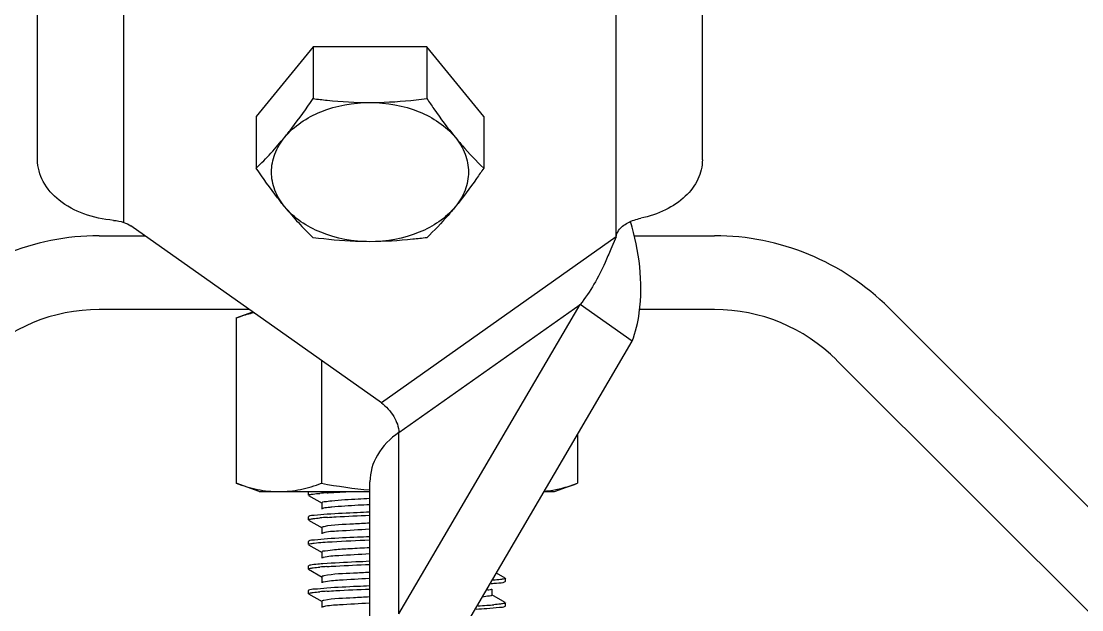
# Model space of a CAD drawing. Extents: x 4995099 to 5303443, y 4627657 to 4889583.
# Drawn here: x 5021018 to 5022269, y 4732491 to 4733185 of the extents above; entities that cross this region are included whole.
import ezdxf

# ---------------------------------------------------------------- set-up
doc = ezdxf.new("R2010")
doc.units = 0
doc.header["$LTSCALE"] = 1000
doc.header["$MEASUREMENT"] = 0
doc.layers.get('0').update_dxf_attribs({"color": 4, "linetype": 'CONTINUOUS'})

msp = doc.modelspace()

# ---------------------------------------------------------------- linework, layer by layer
at = {"linetype": 'Continuous'}
for p, q in [((5021037.5, 4733021.7), (5021037.5, 4733732.6)), ((5021821.6, 4733021.7), (5021821.6, 4733732.6)), ((5021139.2, 4732947.9), (5021139.2, 4733565.8)), ((5021720, 4732930.7), (5021720, 4733565.8)), ((5021362.5, 4733155.1), (5021295.4, 4733073)), ((5021362.5, 4733155.1), (5021362.5, 4733094)), ((5021496.6, 4733155.1), (5021362.5, 4733155.1)), ((5021563.7, 4733073), (5021496.6, 4733155.1)), ((5021496.6, 4733155.1), (5021496.6, 4733094)), ((5021295.4, 4733073), (5021295.4, 4733011.9)), ((5021563.7, 4733073), (5021563.7, 4733011.9)), ((5021443, 4732734.9), (5021147.7, 4732943.8)), ((5021110.1, 4732932.1), (5021164.2, 4732932.1)), ((5021720, 4732930.7), (5021443, 4732734.9)), ((5021720, 4732930.7), (5021713.7, 4732916.3)), ((5021741, 4732932.1), (5021836.1, 4732932.1)), ((5021287.4, 4732845), (5021110.1, 4732845)), ((5021271.9, 4732835.2), (5021291.3, 4732842.2)), ((5021463.6, 4732486), (5021677.4, 4732851.1)), ((5021463.6, 4732699.9), (5021677.4, 4732851.1)), ((5021739, 4732807.5), (5021677.4, 4732851.1)), ((5021836.1, 4732845), (5021747.2, 4732845)), ((5022041.5, 4732847), (5022411.7, 4732476.8)), ((5021271.9, 4732835.2), (5021271.9, 4732639.9)), ((5021525.2, 4732442.4), (5021739, 4732807.5)), ((5021372.5, 4732784.8), (5021372.5, 4732639.9)), ((5022350.1, 4732415.2), (5021979.9, 4732785.4)), ((5021463.6, 4732486), (5021463.6, 4732699.9)), ((5021674.3, 4732697.1), (5021674.3, 4732639.9)), ((5021429.5, 4731883), (5021429.5, 4732641.8)), ((5021298.9, 4732630.1), (5021271.9, 4732639.9)), ((5021298.9, 4732630.1), (5021429.5, 4732630.1)), ((5021357.2, 4732629.7), (5021357, 4732629.4)), ((5021357, 4732625.8), (5021357, 4732629.4)), ((5021357, 4732625.8), (5021357, 4732629.4)), ((5021635.1, 4732630.1), (5021647.4, 4732630.1)), ((5021647.4, 4732630.1), (5021674.3, 4732639.9)), ((5021357.2, 4732625.5), (5021373, 4732616.3)), ((5021372.7, 4732616.7), (5021372.7, 4732609.5)), ((5021357.2, 4732600.7), (5021357, 4732600.4)), ((5021357, 4732596.8), (5021357, 4732600.4)), ((5021357, 4732596.8), (5021357, 4732600.4)), ((5021357.2, 4732596.4), (5021373, 4732587.3)), ((5021372.7, 4732587.7), (5021372.7, 4732580.4)), ((5021357.2, 4732571.7), (5021357, 4732571.3)), ((5021357, 4732567.7), (5021357, 4732571.3)), ((5021357, 4732567.7), (5021357, 4732571.3)), ((5021357.2, 4732567.4), (5021373, 4732558.3)), ((5021372.7, 4732558.6), (5021372.7, 4732551.4)), ((5021357.2, 4732542.6), (5021357, 4732542.3)), ((5021357, 4732538.7), (5021357, 4732542.3)), ((5021357, 4732538.7), (5021357, 4732542.3)), ((5021357.2, 4732538.4), (5021373, 4732529.2)), ((5021372.7, 4732529.6), (5021372.7, 4732522.3)), ((5021589, 4732528.1), (5021578.8, 4732534)), ((5021589.3, 4732524.2), (5021589.3, 4732527.8)), ((5021589.3, 4732524.2), (5021589.3, 4732527.8)), ((5021573.6, 4732507.8), (5021573.6, 4732515.1)), ((5021589, 4732523.8), (5021589.3, 4732524.2)), ((5021357.2, 4732513.6), (5021357, 4732513.3)), ((5021357, 4732509.6), (5021357, 4732513.3)), ((5021357, 4732509.6), (5021357, 4732513.3)), ((5021357.2, 4732509.3), (5021373, 4732500.2)), ((5021586.4, 4732500.6), (5021573.2, 4732508.2)), ((5021372.7, 4732500.6), (5021372.7, 4732493.3)), ((5021589, 4732499.1), (5021586.4, 4732500.6)), ((5021589, 4732494.8), (5021589.3, 4732495.1)), ((5021589.3, 4732495.1), (5021589.3, 4732498.7)), ((5021589.3, 4732495.1), (5021589.3, 4732498.7))]:
    msp.add_line(p, q, dxfattribs=at)
for centre, radius, start, end in [((5021004.7, 4733313.1), 418.6, 313.9914, 320.7735), ((5021653.2, 4733231), 418.6, 219.2265, 226.0086), ((5021110.1, 4732641.7), 290.4, 90, 135), ((5021836.1, 4732641.7), 290.4, 45, 90), ((5021110.1, 4732641.7), 203.3, 90, 135), ((5021836.1, 4732641.7), 203.3, 45, 90), ((5021412.5, 4732127.4), 502.4, 93.8134, 94.8058), ((5021412.9, 4732093.5), 507.3, 93.7866, 94.8061), ((5021412.1, 4732045.1), 497.6, 93.8422, 94.8039), ((5021412.2, 4732014.5), 499.1, 93.8323, 94.805), ((5021497.1, 4733535.7), 1045.9, 273.1645, 273.8477), ((5021500.8, 4733481.5), 987.8, 273.2643, 273.8614), ((5021534, 4732994.2), 499.4, 273.8325, 274.8033)]:
    msp.add_arc(centre, radius, start, end, dxfattribs=at)
for points, knots in [([(5021329, 4733048.4), (5021331.8, 4733051.9), (5021343.5, 4733066.7), (5021354.5, 4733082.1), (5021362.5, 4733094)], [0, 0, 0, 0, 0.239452, 1, 1, 1, 1]), ([(5021362.5, 4733094), (5021368, 4733093.3), (5021390.3, 4733090.7), (5021412.7, 4733089.4), (5021429.6, 4733089.4)], [0, 0, 0, 0, 0.249182, 1, 1, 1, 1]), ([(5021429.6, 4733089.4), (5021435.2, 4733089.4), (5021457.6, 4733089.8), (5021480, 4733091.9), (5021496.6, 4733094)], [0, 0, 0, 0, 0.250767, 1, 1, 1, 1]), ([(5021496.6, 4733094), (5021499.4, 4733090), (5021510, 4733074.4), (5021521.3, 4733059.2), (5021530.2, 4733048.4)], [0, 0, 0, 0, 0.259411, 1, 1, 1, 1]), ([(5021329, 4733048.4), (5021339.9, 4733061.8), (5021372.5, 4733083), (5021409.9, 4733089.4), (5021429.6, 4733089.4)], [0, 0, 0, 0, 0.468341, 1, 1, 1, 1]), ([(5021429.6, 4733089.4), (5021449.3, 4733089.4), (5021486.6, 4733083), (5021519.2, 4733061.8), (5021530.2, 4733048.4)], [0, 0, 0, 0, 0.531659, 1, 1, 1, 1]), ([(5021329, 4732966.2), (5021324.1, 4732972.1), (5021316.3, 4732985.1), (5021312, 4733007.3), (5021316.3, 4733029.4), (5021324.1, 4733042.4), (5021329, 4733048.4)], [0, 0, 0, 0, 0.257487, 0.5, 0.742513, 1, 1, 1, 1]), ([(5021530.2, 4733048.4), (5021532.9, 4733045), (5021543.5, 4733032.3), (5021555, 4733020.4), (5021563.7, 4733011.9)], [0, 0, 0, 0, 0.264209, 1, 1, 1, 1]), ([(5021530.2, 4733048.4), (5021535, 4733042.4), (5021542.8, 4733029.4), (5021547.1, 4733007.3), (5021542.8, 4732985.1), (5021535, 4732972.1), (5021530.2, 4732966.2)], [0, 0, 0, 0, 0.257487, 0.5, 0.742513, 1, 1, 1, 1]), ([(5021127.1, 4732950.3), (5021115.2, 4732951.3), (5021092.4, 4732956.1), (5021063.1, 4732971.7), (5021042.7, 4732994.1), (5021037.5, 4733012.9), (5021037.5, 4733021.7)], [0, 0, 0, 0, 0.28821, 0.553531, 0.788229, 1, 1, 1, 1]), ([(5021821.6, 4733021.7), (5021821.6, 4733013.9), (5021817.7, 4732997.6), (5021801.7, 4732976.9), (5021777.9, 4732961.1), (5021759, 4732954.9), (5021748.9, 4732952.8)], [0, 0, 0, 0, 0.215862, 0.450689, 0.713102, 1, 1, 1, 1]), ([(5021329, 4732966.2), (5021326.1, 4732969.7), (5021314.4, 4732984.5), (5021303.5, 4733000), (5021295.4, 4733011.9)], [0, 0, 0, 0, 0.239452, 1, 1, 1, 1]), ([(5021563.7, 4733011.9), (5021560.9, 4733007.8), (5021550.3, 4732992.3), (5021539, 4732977.1), (5021530.2, 4732966.2)], [0, 0, 0, 0, 0.259411, 1, 1, 1, 1]), ([(5021429.6, 4732925.1), (5021409.9, 4732925.1), (5021372.5, 4732931.6), (5021339.9, 4732952.8), (5021329, 4732966.2)], [0, 0, 0, 0, 0.531659, 1, 1, 1, 1]), ([(5021530.2, 4732966.2), (5021519.2, 4732952.8), (5021486.6, 4732931.6), (5021449.3, 4732925.1), (5021429.6, 4732925.1)], [0, 0, 0, 0, 0.468341, 1, 1, 1, 1]), ([(5021530.2, 4732966.2), (5021527.4, 4732962.8), (5021516.8, 4732950.2), (5021505.4, 4732938.2), (5021496.6, 4732929.8)], [0, 0, 0, 0, 0.264209, 1, 1, 1, 1]), ([(5021720, 4732930.7), (5021720.2, 4732933.4), (5021723.2, 4732940.6), (5021733.9, 4732948.4), (5021743.6, 4732951.7), (5021748.9, 4732952.8)], [0, 0, 0, 0, 0.208141, 0.577605, 1, 1, 1, 1]), ([(5021739, 4732807.5), (5021743, 4732818.4), (5021753.7, 4732865.1), (5021747.2, 4732914.4), (5021736.8, 4732948.9)], [0, 0, 0, 0, 0.242556, 1, 1, 1, 1]), ([(5021429.6, 4732925.1), (5021423.9, 4732925.1), (5021401.5, 4732925.6), (5021379.1, 4732927.6), (5021362.5, 4732929.8)], [0, 0, 0, 0, 0.250767, 1, 1, 1, 1]), ([(5021496.6, 4732929.8), (5021491.1, 4732929.1), (5021468.8, 4732926.5), (5021446.4, 4732925.1), (5021429.6, 4732925.1)], [0, 0, 0, 0, 0.249182, 1, 1, 1, 1]), ([(5021713.7, 4732916.3), (5021711.4, 4732911), (5021701.7, 4732888.1), (5021689.6, 4732865.9), (5021677.4, 4732851.1)], [0, 0, 0, 0, 0.231709, 1, 1, 1, 1]), ([(5021271.9, 4732835.2), (5021273.6, 4732835.8), (5021280.4, 4732838.1), (5021287.3, 4732840.2), (5021292.5, 4732841.4)], [0, 0, 0, 0, 0.252515, 1, 1, 1, 1]), ([(5021443, 4732734.9), (5021449, 4732730.7), (5021458.1, 4732719.9), (5021463.6, 4732706.4), (5021463.6, 4732699.9)], [0, 0, 0, 0, 0.525314, 1, 1, 1, 1]), ([(5021463.6, 4732699.9), (5021453.6, 4732692.8), (5021436.6, 4732676), (5021429.5, 4732652.7), (5021429.5, 4732641.8)], [0, 0, 0, 0, 0.528923, 1, 1, 1, 1]), ([(5021271.9, 4732639.9), (5021280.1, 4732636.9), (5021296.6, 4732632), (5021313.8, 4732630.1), (5021322.2, 4732630.1)], [0, 0, 0, 0, 0.506411, 1, 1, 1, 1]), ([(5021322.2, 4732630.1), (5021330.7, 4732630.1), (5021347.9, 4732632), (5021364.4, 4732636.9), (5021372.5, 4732639.9)], [0, 0, 0, 0, 0.493589, 1, 1, 1, 1]), ([(5021358.1, 4732630.1), (5021358, 4732630), (5021357.6, 4732629.9), (5021357.4, 4732629.8), (5021357.2, 4732629.7)], [0, 0, 0, 0, 0.575094, 1, 1, 1, 1]), ([(5021379.1, 4732628.7), (5021380.9, 4732628.8), (5021389, 4732629.3), (5021397.1, 4732629.8), (5021403.5, 4732630.1)], [0, 0, 0, 0, 0.220803, 1, 1, 1, 1]), ([(5021635.4, 4732630.6), (5021638.7, 4732630.9), (5021651.9, 4732632.7), (5021664.9, 4732636.4), (5021674.3, 4732639.9)], [0, 0, 0, 0, 0.246296, 1, 1, 1, 1]), ([(5021357, 4732625.8), (5021357, 4732626.3), (5021359.7, 4732626.7), (5021361.1, 4732627), (5021362.5, 4732627.2)], [0, 0, 0, 0, 0.271556, 1, 1, 1, 1]), ([(5021384.4, 4732619), (5021381.5, 4732618.7), (5021378.7, 4732617.8), (5021372.7, 4732617.8), (5021372.7, 4732616.7)], [0, 0, 0, 0, 0.734942, 1, 1, 1, 1]), ([(5021429.1, 4732621.9), (5021424.6, 4732621.6), (5021409.7, 4732620.8), (5021394.8, 4732620), (5021384.4, 4732619)], [0, 0, 0, 0, 0.30396, 1, 1, 1, 1]), ([(5021379.1, 4732603.3), (5021374, 4732602.9), (5021366.9, 4732602), (5021359.2, 4732601.8), (5021357.2, 4732600.7)], [0, 0, 0, 0, 0.690495, 1, 1, 1, 1]), ([(5021384.4, 4732611.7), (5021383, 4732611.6), (5021379.2, 4732611), (5021375.1, 4732611), (5021373, 4732609.8)], [0, 0, 0, 0, 0.376921, 1, 1, 1, 1]), ([(5021429.1, 4732605.8), (5021424.3, 4732605.6), (5021407.6, 4732604.9), (5021390.9, 4732604.1), (5021379.1, 4732603.3)], [0, 0, 0, 0, 0.288536, 1, 1, 1, 1]), ([(5021429.1, 4732614.6), (5021424.6, 4732614.4), (5021409.7, 4732613.6), (5021394.8, 4732612.7), (5021384.4, 4732611.7)], [0, 0, 0, 0, 0.30396, 1, 1, 1, 1]), ([(5021357, 4732596.8), (5021357, 4732597.3), (5021359.8, 4732597.6), (5021361.2, 4732598), (5021362.6, 4732598.2)], [0, 0, 0, 0, 0.271401, 1, 1, 1, 1]), ([(5021429, 4732592.8), (5021422.7, 4732592.5), (5021404.8, 4732591.3), (5021386.6, 4732591.1), (5021375.1, 4732588.7)], [0, 0, 0, 0, 0.350691, 1, 1, 1, 1]), ([(5021379.4, 4732599.7), (5021382.8, 4732599.9), (5021399.4, 4732600.9), (5021416, 4732601.6), (5021429.1, 4732602.2)], [0, 0, 0, 0, 0.207236, 1, 1, 1, 1]), ([(5021375.1, 4732588.7), (5021374.5, 4732588.6), (5021373.8, 4732588.4), (5021372.7, 4732587.9), (5021372.7, 4732587.7)], [0, 0, 0, 0, 0.704936, 1, 1, 1, 1]), ([(5021374, 4732581.2), (5021373.8, 4732581.1), (5021373.4, 4732581), (5021373.1, 4732580.9), (5021373, 4732580.8)], [0, 0, 0, 0, 0.573187, 1, 1, 1, 1]), ([(5021429, 4732585.6), (5021416.8, 4732585), (5021398.6, 4732583.4), (5021379.9, 4732582.9), (5021374, 4732581.2)], [0, 0, 0, 0, 0.662973, 1, 1, 1, 1]), ([(5021357, 4732567.7), (5021357, 4732568.1), (5021359.1, 4732568.5), (5021360.2, 4732568.8), (5021361.3, 4732569)], [0, 0, 0, 0, 0.275887, 1, 1, 1, 1]), ([(5021379.4, 4732574.3), (5021374.3, 4732573.9), (5021367.1, 4732572.9), (5021359.2, 4732572.8), (5021357.2, 4732571.7)], [0, 0, 0, 0, 0.690745, 1, 1, 1, 1]), ([(5021361.3, 4732569), (5021362.1, 4732569.1), (5021366.4, 4732569.6), (5021370.7, 4732570), (5021374.1, 4732570.3)], [0, 0, 0, 0, 0.19121, 1, 1, 1, 1]), ([(5021374.1, 4732570.3), (5021377.7, 4732570.5), (5021396.1, 4732571.7), (5021414.4, 4732572.5), (5021429.2, 4732573.2)], [0, 0, 0, 0, 0.196383, 1, 1, 1, 1]), ([(5021429.1, 4732576.8), (5021424.3, 4732576.6), (5021407.8, 4732575.9), (5021391.2, 4732575.1), (5021379.4, 4732574.3)], [0, 0, 0, 0, 0.288055, 1, 1, 1, 1]), ([(5021429, 4732563.8), (5021421.2, 4732563.4), (5021408, 4732562.5), (5021389.1, 4732561.9), (5021380.5, 4732559.7), (5021372.7, 4732560), (5021372.7, 4732558.6)], [0, 0, 0, 0, 0.409, 0.726331, 0.927829, 1, 1, 1, 1]), ([(5021429, 4732556.5), (5021417, 4732555.9), (5021398.8, 4732554.5), (5021380.4, 4732553.8), (5021374.3, 4732552.2)], [0, 0, 0, 0, 0.656169, 1, 1, 1, 1]), ([(5021357, 4732538.7), (5021357, 4732539.2), (5021359.7, 4732539.5), (5021361.1, 4732539.9), (5021362.5, 4732540.1)], [0, 0, 0, 0, 0.271616, 1, 1, 1, 1]), ([(5021361.3, 4732543.6), (5021360.4, 4732543.4), (5021359.1, 4732543.2), (5021357.7, 4732542.9), (5021357.2, 4732542.6)], [0, 0, 0, 0, 0.640091, 1, 1, 1, 1]), ([(5021374.1, 4732544.8), (5021372.8, 4732544.7), (5021368.5, 4732544.4), (5021364.3, 4732544), (5021361.3, 4732543.6)], [0, 0, 0, 0, 0.30771, 1, 1, 1, 1]), ([(5021374.3, 4732552.2), (5021374, 4732552.1), (5021373.6, 4732552), (5021373.2, 4732551.8), (5021373, 4732551.7)], [0, 0, 0, 0, 0.585747, 1, 1, 1, 1]), ([(5021429.2, 4732547.8), (5021423.7, 4732547.5), (5021405.4, 4732546.7), (5021387, 4732545.8), (5021374.1, 4732544.8)], [0, 0, 0, 0, 0.297382, 1, 1, 1, 1]), ([(5021378.8, 4732541.5), (5021382.2, 4732541.8), (5021399, 4732542.8), (5021415.8, 4732543.6), (5021429.2, 4732544.1)], [0, 0, 0, 0, 0.206065, 1, 1, 1, 1]), ([(5021375.2, 4732530.6), (5021374.6, 4732530.5), (5021373.8, 4732530.3), (5021372.7, 4732529.9), (5021372.7, 4732529.6)], [0, 0, 0, 0, 0.706178, 1, 1, 1, 1]), ([(5021428.9, 4732527.5), (5021417.1, 4732526.9), (5021399.1, 4732525.6), (5021380.9, 4732524.7), (5021374.7, 4732523.3)], [0, 0, 0, 0, 0.649558, 1, 1, 1, 1]), ([(5021428.9, 4732534.7), (5021422.6, 4732534.4), (5021404.8, 4732533.3), (5021386.7, 4732533), (5021375.2, 4732530.6)], [0, 0, 0, 0, 0.349431, 1, 1, 1, 1]), ([(5021589.3, 4732527.8), (5021589.3, 4732527.3), (5021586.5, 4732526.9), (5021585.1, 4732526.5), (5021583.7, 4732526.3)], [0, 0, 0, 0, 0.271584, 1, 1, 1, 1]), ([(5021378.8, 4732516.1), (5021373.8, 4732515.8), (5021366.8, 4732514.8), (5021359.2, 4732514.7), (5021357.2, 4732513.6)], [0, 0, 0, 0, 0.690212, 1, 1, 1, 1]), ([(5021374.7, 4732523.3), (5021374.3, 4732523.2), (5021373.8, 4732523), (5021373.2, 4732522.8), (5021373, 4732522.7)], [0, 0, 0, 0, 0.596703, 1, 1, 1, 1]), ([(5021429.2, 4732518.7), (5021424.3, 4732518.5), (5021407.5, 4732517.8), (5021390.7, 4732517), (5021378.8, 4732516.1)], [0, 0, 0, 0, 0.289063, 1, 1, 1, 1]), ([(5021378.9, 4732512.5), (5021382.3, 4732512.8), (5021399.1, 4732513.8), (5021415.8, 4732514.5), (5021429.1, 4732515.1)], [0, 0, 0, 0, 0.206277, 1, 1, 1, 1]), ([(5021572.5, 4732521.6), (5021574.6, 4732521.8), (5021580.1, 4732522.5), (5021586, 4732522.1), (5021589, 4732523.8)], [0, 0, 0, 0, 0.387145, 1, 1, 1, 1]), ([(5021357, 4732509.6), (5021357, 4732510.2), (5021359.7, 4732510.5), (5021361.1, 4732510.9), (5021362.5, 4732511.1)], [0, 0, 0, 0, 0.271628, 1, 1, 1, 1]), ([(5021428.9, 4732505.7), (5021422.6, 4732505.4), (5021404.8, 4732504.2), (5021386.8, 4732503.9), (5021375.3, 4732501.6)], [0, 0, 0, 0, 0.348434, 1, 1, 1, 1]), ([(5021573.6, 4732507.8), (5021573.6, 4732506.8), (5021567.7, 4732506.7), (5021565.1, 4732505.9), (5021562.3, 4732505.6)], [0, 0, 0, 0, 0.265324, 1, 1, 1, 1]), ([(5021573.2, 4732514.7), (5021572.7, 4732514.4), (5021571, 4732514), (5021569.3, 4732513.7), (5021568.2, 4732513.6)], [0, 0, 0, 0, 0.35782, 1, 1, 1, 1]), ([(5021375.3, 4732501.6), (5021374.7, 4732501.5), (5021373.9, 4732501.3), (5021372.7, 4732500.8), (5021372.7, 4732500.6)], [0, 0, 0, 0, 0.707247, 1, 1, 1, 1]), ([(5021374.7, 4732494.2), (5021374.4, 4732494.1), (5021373.8, 4732494), (5021373.2, 4732493.8), (5021373, 4732493.7)], [0, 0, 0, 0, 0.597162, 1, 1, 1, 1]), ([(5021428.9, 4732498.4), (5021417.1, 4732497.8), (5021399.1, 4732496.6), (5021380.9, 4732495.7), (5021374.7, 4732494.2)], [0, 0, 0, 0, 0.649158, 1, 1, 1, 1]), ([(5021567.3, 4732492.2), (5021572.3, 4732492.6), (5021579.4, 4732493.5), (5021587, 4732493.7), (5021589, 4732494.8)], [0, 0, 0, 0, 0.690319, 1, 1, 1, 1]), ([(5021589.3, 4732498.7), (5021589.3, 4732498.2), (5021586.5, 4732497.9), (5021585.1, 4732497.5), (5021583.7, 4732497.3)], [0, 0, 0, 0, 0.271518, 1, 1, 1, 1])]:
    msp.add_open_spline(points, degree=3, knots=knots, dxfattribs=at)
for points in [[(5021127.1, 4732950.3), (5021131.2, 4732950), (5021135.3, 4732949.2), (5021139.2, 4732947.9)], [(5021139.2, 4732947.9), (5021142.2, 4732947), (5021145.1, 4732945.6), (5021147.7, 4732943.8)], [(5021362.5, 4732627.2), (5021365.2, 4732627.6), (5021367.8, 4732627.8), (5021370.4, 4732628)], [(5021372.5, 4732639.9), (5021391.4, 4732636.5), (5021410.4, 4732633.7), (5021429.5, 4732632)], [(5021362.6, 4732598.2), (5021365.2, 4732598.5), (5021367.8, 4732598.8), (5021370.4, 4732599)], [(5021362.5, 4732540.1), (5021365.2, 4732540.4), (5021367.8, 4732540.7), (5021370.4, 4732540.9)], [(5021583.7, 4732526.3), (5021580.8, 4732526), (5021577.9, 4732525.7), (5021575, 4732525.5)], [(5021362.5, 4732511.1), (5021365.1, 4732511.4), (5021367.8, 4732511.7), (5021370.4, 4732511.9)], [(5021583.7, 4732497.3), (5021581.1, 4732497), (5021578.4, 4732496.7), (5021575.8, 4732496.5)]]:
    msp.add_open_spline(points, degree=3, dxfattribs=at)

doc.saveas('drawing.dxf')
